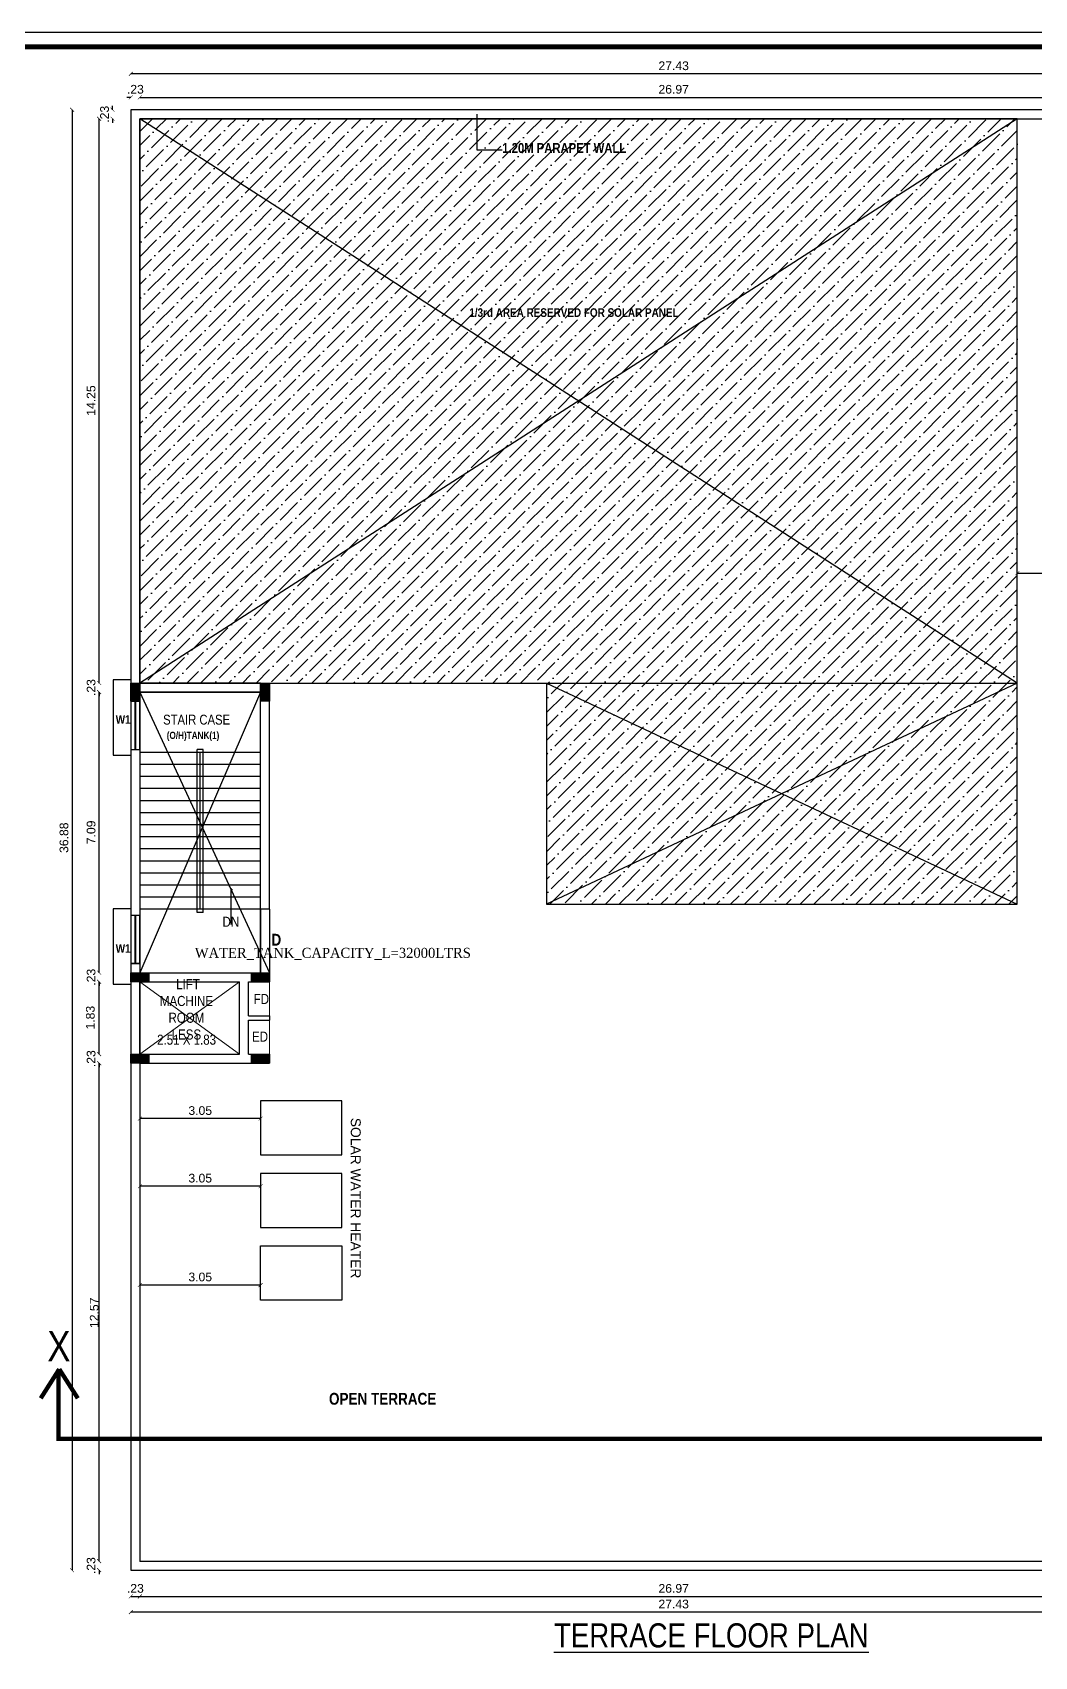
# Model space of a CAD drawing. Header units: metres. Extents: x -1560520 to -1560300, y 43639 to 43729.
# Drawn here: x -1560425.91 to -1560400.6, y 43686.62 to 43727.63 of the extents above; entities that cross this region are included whole.
import ezdxf
from ezdxf.enums import TextEntityAlignment as Align

# ---------------------------------------------------------------- set-up
doc = ezdxf.new("R2010")
doc.units = ezdxf.units.M
doc.header["$LTSCALE"] = 750
doc.header["$MEASUREMENT"] = 0
doc.header["$PDMODE"] = 35
doc.header["$PDSIZE"] = 50
for name, pattern in [('( Hidden )', [0.375, 0.25, -0.125]), ('CENTER', [2, 1.25, -0.25, 0.25, -0.25]), ('HIDDEN', [0.375, 0.25, -0.125]), ('New Retail block$0$DASHDOT2', [0.5, 0.25, -0.125, 0, -0.125]), ('PHANTOM2', [1.25, 0.625, -0.125, 0.125, -0.125, 0.125, -0.125])]:
    doc.linetypes.add(name, pattern=pattern)
doc.layers.get('0').update_dxf_attribs({"lineweight": 5})
doc.layers.get('Defpoints').update_dxf_attribs({"lineweight": 0})
for name, color, linetype in [('1', 1, 'Continuous'), ('BLK_1_FLR_2_ROOF_AREA', 54, 'Continuous'), ('BLK_1_TERRACESERVICE_UTILITYDISTANCE', 1, 'Continuous'), ('CLIENT', 7, 'Continuous'), ('SOLAR_PANEL', 3, 'Continuous'), ('SOLAR_WATER_HEATER', 1, 'Continuous'), ('TREE', 3, 'Continuous'), ('WATER_TANK_CALCULATION', 150, 'Continuous'), ('window', 3, 'Continuous')]:
    doc.layers.add(name, color=color, linetype=linetype)
for name, color, linetype, lineweight in [('BLK_1_FLR_1_GLASS_FACADE_2', 4, 'Continuous', 5), ('ED', 30, 'Continuous', 0), ('HATCH2', 8, 'Continuous', 5), ('TEXT', 2, 'Continuous', 20), ('wall', 7, 'Continuous', 30), ('WIN', 12, 'Continuous', 18)]:
    doc.layers.add(name, color=color, linetype=linetype, lineweight=lineweight)
doc.styles.add('AP DIM', font='swisscb.ttf')
doc.styles.add('ED', font='romantic.ttf', dxfattribs={"width": 0.96})
doc.styles.add('MD', font='swissck.ttf')
doc.styles.get("Standard").update_dxf_attribs({"font": 'arial.ttf'})
doc.styles.add('YA1', font='techb___.ttf')
doc.dimstyles.new('DURAI BUI', dxfattribs={"dimtxt": 0.25, "dimasz": 0.1, "dimexe": 0.18, "dimexo": 0.0625, "dimgap": 0.05, "dimtad": 1, "dimzin": 4, "dimdsep": 46, "dimtxsty": 'AP DIM', "dimblk": 'ARCHTICK', "dimcen": 0.09, "dimse1": 1, "dimse2": 1, "dimclrd": 8, "dimclre": 8, "dimclrt": 7, "dimadec": 0, "dimazin": 0, "dimtfac": 1, "dimtofl": 0, "dimtmove": 2, "dimatfit": 3, "dimfxl": 0, "dimtolj": 1, "dimtzin": 0, "dimarcsym": 0})
doc.dimstyles.get("Standard").update_dxf_attribs({"dimtxt": 0.22, "dimasz": 0.1, "dimexe": 0.18, "dimexo": 0.0625, "dimgap": 0.09, "dimtad": 1, "dimtoh": 1, "dimzin": 4, "dimdsep": 46, "dimtxsty": 'Standard', "dimblk": 'ARCHTICK', "dimcen": 0.09, "dimse1": 1, "dimse2": 1, "dimadec": 0, "dimazin": 0, "dimtfac": 1, "dimtix": 1, "dimtofl": 0, "dimtmove": 0, "dimatfit": 3, "dimldrblk": 'ARCHTICK', "dimfxl": 0, "dimtolj": 1, "dimtzin": 0, "dimarcsym": 0})

# ---------------------------------------------------------------- blocks, each defined once
blk = doc.blocks.new('A$C5FFC4155')
at = {"layer": 'TREE'}
h = blk.add_hatch(color=6, dxfattribs=at)
h.dxf.hatch_style = 1
h.paths.add_polyline_path([(0, -18), (9, -18), (9, 0), (0, 0)])
at = {"layer": 'TREE', "color": 6}
blk.add_lwpolyline([(0, -18), (9, -18), (9, 0), (0, 0)], close=True, dxfattribs=at)
blk = doc.blocks.new('_ArchTick')
at = {"color": 0, "linetype": 'ByBlock', "const_width": 0.15}
blk.add_lwpolyline([(-0.5, -0.5), (0.5, 0.5)], dxfattribs=at)
blk = doc.blocks.new('*D131')
at = {"layer": 'BLK_1_FLR_1_GLASS_FACADE_2', "color": 0, "linetype": 'PHANTOM2', "lineweight": -2}
blk.add_line((-1560395.997, 43687.743), (-1560423.429, 43687.743), dxfattribs=at)
at = {"layer": 'Defpoints', "color": 0}
for p in [(-1560423.429, 43688.804), (-1560395.997, 43688.796), (-1560423.429, 43687.743)]:
    blk.add_point(p, dxfattribs=at)
at = {"layer": 'BLK_1_FLR_1_GLASS_FACADE_2', "color": 0, "lineweight": -2, "xscale": 0.1, "yscale": 0.1, "zscale": 0.1, "rotation": 180}
blk.add_blockref('_ArchTick', (-1560423.429, 43687.743), dxfattribs=at)
at = {"layer": 'BLK_1_FLR_1_GLASS_FACADE_2', "color": 0, "lineweight": -2, "xscale": 0.1, "yscale": 0.1, "zscale": 0.1}
blk.add_blockref('_ArchTick', (-1560395.997, 43687.743), dxfattribs=at)
at = {"layer": 'BLK_1_FLR_1_GLASS_FACADE_2', "color": 0, "insert": (-1560409.713, 43687.946), "char_height": 0.22, "attachment_point": 5}
blk.add_mtext('\\A1;27.43', dxfattribs=at)
blk = doc.blocks.new('*D242')
at = {"layer": 'Defpoints', "color": 0}
for p in [(-1560423.429, 43689.032), (-1560423.2, 43689.032), (-1560423.2, 43688.14)]:
    blk.add_point(p, dxfattribs=at)
at = {"layer": 'ED', "color": 0, "lineweight": -2}
blk.add_line((-1560423.429, 43688.14), (-1560423.2, 43688.14), dxfattribs=at)
at = {"layer": 'ED', "color": 0, "lineweight": -2, "xscale": 0.1, "yscale": 0.1, "zscale": 0.1, "rotation": 180}
blk.add_blockref('_ArchTick', (-1560423.429, 43688.14), dxfattribs=at)
at = {"layer": 'ED', "color": 0, "lineweight": -2, "xscale": 0.1, "yscale": 0.1, "zscale": 0.1}
blk.add_blockref('_ArchTick', (-1560423.2, 43688.14), dxfattribs=at)
at = {"layer": 'ED', "color": 0, "insert": (-1560423.314, 43688.342), "char_height": 0.22, "attachment_point": 5}
blk.add_mtext('\\A1;.23', dxfattribs=at)
blk = doc.blocks.new('*D132')
at = {"layer": 'Defpoints', "color": 0}
for p in [(-1560423.2, 43689.032), (-1560396.225, 43689.032), (-1560396.225, 43688.14)]:
    blk.add_point(p, dxfattribs=at)
at = {"layer": 'ED', "color": 0, "lineweight": -2}
blk.add_line((-1560423.2, 43688.14), (-1560396.225, 43688.14), dxfattribs=at)
at = {"layer": 'ED', "color": 0, "lineweight": -2, "xscale": 0.1, "yscale": 0.1, "zscale": 0.1, "rotation": 180}
blk.add_blockref('_ArchTick', (-1560423.2, 43688.14), dxfattribs=at)
at = {"layer": 'ED', "color": 0, "lineweight": -2, "xscale": 0.1, "yscale": 0.1, "zscale": 0.1}
blk.add_blockref('_ArchTick', (-1560396.225, 43688.14), dxfattribs=at)
at = {"layer": 'ED', "color": 0, "insert": (-1560409.713, 43688.342), "char_height": 0.22, "attachment_point": 5}
blk.add_mtext('\\A1;26.97', dxfattribs=at)
blk = doc.blocks.new('*D133')
at = {"layer": 'BLK_1_FLR_1_GLASS_FACADE_2', "color": 0, "linetype": 'PHANTOM2', "lineweight": -2}
blk.add_line((-1560424.914, 43725.685), (-1560424.914, 43688.804), dxfattribs=at)
at = {"layer": 'Defpoints', "color": 0}
for p in [(-1560423.429, 43725.685), (-1560424.914, 43688.804), (-1560423.429, 43688.804)]:
    blk.add_point(p, dxfattribs=at)
at = {"layer": 'BLK_1_FLR_1_GLASS_FACADE_2', "color": 0, "lineweight": -2, "xscale": 0.1, "yscale": 0.1, "zscale": 0.1}
for p, rotation in [((-1560424.914, 43725.685), 90), ((-1560424.914, 43688.804), 270)]:
    blk.add_blockref('_ArchTick', p, dxfattribs=dict(at, rotation=rotation))
at = {"layer": 'BLK_1_FLR_1_GLASS_FACADE_2', "color": 0, "insert": (-1560425.117, 43707.3), "char_height": 0.22, "attachment_point": 5, "rotation": 90}
blk.add_mtext('\\A1;36.88', dxfattribs=at)
blk = doc.blocks.new('*D134')
at = {"layer": 'Defpoints', "color": 0}
for p in [(-1560423.2, 43725.997), (-1560423.429, 43725.456), (-1560423.2, 43725.456)]:
    blk.add_point(p, dxfattribs=at)
at = {"layer": 'ED', "color": 0, "lineweight": -2}
for p, q in [((-1560423.429, 43725.997), (-1560423.529, 43725.997)), ((-1560423.2, 43725.997), (-1560423.1, 43725.997))]:
    blk.add_line(p, q, dxfattribs=at)
at = {"layer": 'ED', "color": 0, "lineweight": -2, "xscale": 0.1, "yscale": 0.1, "zscale": 0.1}
blk.add_blockref('_ArchTick', (-1560423.429, 43725.997), dxfattribs=at)
at = {"layer": 'ED', "color": 0, "lineweight": -2, "xscale": 0.1, "yscale": 0.1, "zscale": 0.1, "rotation": 180}
blk.add_blockref('_ArchTick', (-1560423.2, 43725.997), dxfattribs=at)
at = {"layer": 'ED', "color": 0, "insert": (-1560423.314, 43726.199), "char_height": 0.22, "attachment_point": 5}
blk.add_mtext('\\A1;.23', dxfattribs=at)
blk = doc.blocks.new('*D135')
at = {"layer": 'Defpoints', "color": 0}
for p in [(-1560396.225, 43725.997), (-1560423.2, 43725.456), (-1560396.225, 43725.456)]:
    blk.add_point(p, dxfattribs=at)
at = {"layer": 'ED', "color": 0, "lineweight": -2}
blk.add_line((-1560423.2, 43725.997), (-1560396.225, 43725.997), dxfattribs=at)
at = {"layer": 'ED', "color": 0, "lineweight": -2, "xscale": 0.1, "yscale": 0.1, "zscale": 0.1, "rotation": 180}
blk.add_blockref('_ArchTick', (-1560423.2, 43725.997), dxfattribs=at)
at = {"layer": 'ED', "color": 0, "lineweight": -2, "xscale": 0.1, "yscale": 0.1, "zscale": 0.1}
blk.add_blockref('_ArchTick', (-1560396.225, 43725.997), dxfattribs=at)
at = {"layer": 'ED', "color": 0, "insert": (-1560409.713, 43726.199), "char_height": 0.22, "attachment_point": 5}
blk.add_mtext('\\A1;26.97', dxfattribs=at)
blk = doc.blocks.new('*D137')
at = {"layer": 'BLK_1_FLR_1_GLASS_FACADE_2', "color": 0, "linetype": 'PHANTOM2', "lineweight": -2}
blk.add_line((-1560395.997, 43726.59), (-1560423.429, 43726.59), dxfattribs=at)
at = {"layer": 'Defpoints', "color": 0}
for p in [(-1560423.429, 43726.59), (-1560423.429, 43725.685), (-1560395.997, 43725.685)]:
    blk.add_point(p, dxfattribs=at)
at = {"layer": 'BLK_1_FLR_1_GLASS_FACADE_2', "color": 0, "lineweight": -2, "xscale": 0.1, "yscale": 0.1, "zscale": 0.1, "rotation": 180}
blk.add_blockref('_ArchTick', (-1560423.429, 43726.59), dxfattribs=at)
at = {"layer": 'BLK_1_FLR_1_GLASS_FACADE_2', "color": 0, "lineweight": -2, "xscale": 0.1, "yscale": 0.1, "zscale": 0.1}
blk.add_blockref('_ArchTick', (-1560395.997, 43726.59), dxfattribs=at)
at = {"layer": 'BLK_1_FLR_1_GLASS_FACADE_2', "color": 0, "insert": (-1560409.713, 43726.793), "char_height": 0.22, "attachment_point": 5}
blk.add_mtext('\\A1;27.43', dxfattribs=at)
blk = doc.blocks.new('*D241')
at = {"layer": 'Defpoints', "color": 0}
for p in [(-1560424.229, 43689.032), (-1560423.2, 43689.032), (-1560423.2, 43688.804)]:
    blk.add_point(p, dxfattribs=at)
at = {"layer": 'ED', "color": 0, "lineweight": -2}
for p, q in [((-1560424.229, 43689.032), (-1560424.229, 43689.132)), ((-1560424.229, 43688.804), (-1560424.229, 43688.704))]:
    blk.add_line(p, q, dxfattribs=at)
at = {"layer": 'ED', "color": 0, "lineweight": -2, "xscale": 0.1, "yscale": 0.1, "zscale": 0.1}
for p, rotation in [((-1560424.229, 43689.032), 270), ((-1560424.229, 43688.804), 90)]:
    blk.add_blockref('_ArchTick', p, dxfattribs=dict(at, rotation=rotation))
at = {"layer": 'ED', "color": 0, "insert": (-1560424.432, 43688.918), "char_height": 0.22, "attachment_point": 5, "rotation": 90}
blk.add_mtext('\\A1;.23', dxfattribs=at)
blk = doc.blocks.new('*D240')
at = {"layer": 'Defpoints', "color": 0}
for p in [(-1560424.229, 43701.605), (-1560423.429, 43701.605), (-1560423.2, 43689.032)]:
    blk.add_point(p, dxfattribs=at)
at = {"layer": 'ED', "color": 0, "lineweight": -2}
blk.add_line((-1560424.229, 43689.032), (-1560424.229, 43701.605), dxfattribs=at)
at = {"layer": 'ED', "color": 0, "lineweight": -2, "xscale": 0.1, "yscale": 0.1, "zscale": 0.1}
for p, rotation in [((-1560424.229, 43701.605), 90), ((-1560424.229, 43689.032), 270)]:
    blk.add_blockref('_ArchTick', p, dxfattribs=dict(at, rotation=rotation))
at = {"layer": 'ED', "color": 0, "insert": (-1560424.352, 43695.303), "char_height": 0.22, "attachment_point": 5, "rotation": 90}
blk.add_mtext('\\A1;12.57', dxfattribs=at)
blk = doc.blocks.new('*D239')
at = {"layer": 'Defpoints', "color": 0}
for p in [(-1560424.229, 43701.834), (-1560423.429, 43701.834), (-1560423.429, 43701.605)]:
    blk.add_point(p, dxfattribs=at)
at = {"layer": 'ED', "color": 0, "lineweight": -2}
for p, q in [((-1560424.229, 43701.834), (-1560424.229, 43701.934)), ((-1560424.229, 43701.605), (-1560424.229, 43701.505))]:
    blk.add_line(p, q, dxfattribs=at)
at = {"layer": 'ED', "color": 0, "lineweight": -2, "xscale": 0.1, "yscale": 0.1, "zscale": 0.1}
for p, rotation in [((-1560424.229, 43701.834), 270), ((-1560424.229, 43701.605), 90)]:
    blk.add_blockref('_ArchTick', p, dxfattribs=dict(at, rotation=rotation))
at = {"layer": 'ED', "color": 0, "insert": (-1560424.432, 43701.72), "char_height": 0.22, "attachment_point": 5, "rotation": 90}
blk.add_mtext('\\A1;.23', dxfattribs=at)
blk = doc.blocks.new('*D238')
at = {"layer": 'Defpoints', "color": 0}
for p in [(-1560424.229, 43703.663), (-1560423.429, 43703.663), (-1560423.429, 43701.834)]:
    blk.add_point(p, dxfattribs=at)
at = {"layer": 'ED', "color": 0, "lineweight": -2}
blk.add_line((-1560424.229, 43701.834), (-1560424.229, 43703.663), dxfattribs=at)
at = {"layer": 'ED', "color": 0, "lineweight": -2, "xscale": 0.1, "yscale": 0.1, "zscale": 0.1}
for p, rotation in [((-1560424.229, 43703.663), 90), ((-1560424.229, 43701.834), 270)]:
    blk.add_blockref('_ArchTick', p, dxfattribs=dict(at, rotation=rotation))
at = {"layer": 'ED', "color": 0, "insert": (-1560424.451, 43702.755), "char_height": 0.22, "attachment_point": 5, "rotation": 90}
blk.add_mtext('\\A1;1.83', dxfattribs=at)
blk = doc.blocks.new('*D237')
at = {"layer": 'Defpoints', "color": 0}
for p in [(-1560424.229, 43703.891), (-1560423.429, 43703.891), (-1560423.429, 43703.663)]:
    blk.add_point(p, dxfattribs=at)
at = {"layer": 'ED', "color": 0, "lineweight": -2}
for p, q in [((-1560424.229, 43703.891), (-1560424.229, 43703.991)), ((-1560424.229, 43703.663), (-1560424.229, 43703.563))]:
    blk.add_line(p, q, dxfattribs=at)
at = {"layer": 'ED', "color": 0, "lineweight": -2, "xscale": 0.1, "yscale": 0.1, "zscale": 0.1}
for p, rotation in [((-1560424.229, 43703.891), 270), ((-1560424.229, 43703.663), 90)]:
    blk.add_blockref('_ArchTick', p, dxfattribs=dict(at, rotation=rotation))
at = {"layer": 'ED', "color": 0, "insert": (-1560424.432, 43703.777), "char_height": 0.22, "attachment_point": 5, "rotation": 90}
blk.add_mtext('\\A1;.23', dxfattribs=at)
blk = doc.blocks.new('*D236')
at = {"layer": 'Defpoints', "color": 0}
for p in [(-1560424.229, 43710.978), (-1560423.2, 43710.978), (-1560423.429, 43703.891)]:
    blk.add_point(p, dxfattribs=at)
at = {"layer": 'ED', "color": 0, "lineweight": -2}
blk.add_line((-1560424.229, 43703.891), (-1560424.229, 43710.978), dxfattribs=at)
at = {"layer": 'ED', "color": 0, "lineweight": -2, "xscale": 0.1, "yscale": 0.1, "zscale": 0.1}
for p, rotation in [((-1560424.229, 43710.978), 90), ((-1560424.229, 43703.891), 270)]:
    blk.add_blockref('_ArchTick', p, dxfattribs=dict(at, rotation=rotation))
at = {"layer": 'ED', "color": 0, "insert": (-1560424.432, 43707.435), "char_height": 0.22, "attachment_point": 5, "rotation": 90}
blk.add_mtext('\\A1;7.09', dxfattribs=at)
blk = doc.blocks.new('*D235')
at = {"layer": 'Defpoints', "color": 0}
for p in [(-1560424.229, 43711.207), (-1560423.2, 43711.207), (-1560423.2, 43710.978)]:
    blk.add_point(p, dxfattribs=at)
at = {"layer": 'ED', "color": 0, "lineweight": -2}
for p, q in [((-1560424.229, 43711.207), (-1560424.229, 43711.307)), ((-1560424.229, 43710.978), (-1560424.229, 43710.878))]:
    blk.add_line(p, q, dxfattribs=at)
at = {"layer": 'ED', "color": 0, "lineweight": -2, "xscale": 0.1, "yscale": 0.1, "zscale": 0.1}
for p, rotation in [((-1560424.229, 43711.207), 270), ((-1560424.229, 43710.978), 90)]:
    blk.add_blockref('_ArchTick', p, dxfattribs=dict(at, rotation=rotation))
at = {"layer": 'ED', "color": 0, "insert": (-1560424.432, 43711.092), "char_height": 0.22, "attachment_point": 5, "rotation": 90}
blk.add_mtext('\\A1;.23', dxfattribs=at)
blk = doc.blocks.new('*D138')
at = {"layer": 'Defpoints', "color": 0}
for p in [(-1560424.229, 43725.456), (-1560423.2, 43725.456), (-1560423.2, 43711.207)]:
    blk.add_point(p, dxfattribs=at)
at = {"layer": 'ED', "color": 0, "lineweight": -2}
blk.add_line((-1560424.229, 43711.207), (-1560424.229, 43725.456), dxfattribs=at)
at = {"layer": 'ED', "color": 0, "lineweight": -2, "xscale": 0.1, "yscale": 0.1, "zscale": 0.1}
for p, rotation in [((-1560424.229, 43725.456), 90), ((-1560424.229, 43711.207), 270)]:
    blk.add_blockref('_ArchTick', p, dxfattribs=dict(at, rotation=rotation))
at = {"layer": 'ED', "color": 0, "insert": (-1560424.432, 43718.34), "char_height": 0.22, "attachment_point": 5, "rotation": 90}
blk.add_mtext('\\A1;14.25', dxfattribs=at)
blk = doc.blocks.new('*D15')
at = {"layer": 'Defpoints', "color": 0}
for p in [(-1560423.89, 43725.685), (-1560423.2, 43725.685), (-1560423.2, 43725.456)]:
    blk.add_point(p, dxfattribs=at)
at = {"layer": 'ED', "color": 0, "lineweight": -2}
for p, q in [((-1560423.89, 43725.685), (-1560423.89, 43725.785)), ((-1560423.89, 43725.456), (-1560423.89, 43725.356))]:
    blk.add_line(p, q, dxfattribs=at)
at = {"layer": 'ED', "color": 0, "lineweight": -2, "xscale": 0.1, "yscale": 0.1, "zscale": 0.1}
for p, rotation in [((-1560423.89, 43725.685), 270), ((-1560423.89, 43725.456), 90)]:
    blk.add_blockref('_ArchTick', p, dxfattribs=dict(at, rotation=rotation))
at = {"layer": 'ED', "color": 0, "insert": (-1560424.092, 43725.57), "char_height": 0.22, "attachment_point": 5, "rotation": 90}
blk.add_mtext('\\A1;.23', dxfattribs=at)
blk = doc.blocks.new('*D139')
at = {"layer": 'BLK_1_TERRACESERVICE_UTILITYDISTANCE', "color": 0, "lineweight": -2}
blk.add_line((-1560401.032, 43713.98), (-1560396.225, 43713.98), dxfattribs=at)
at = {"layer": 'Defpoints', "color": 0}
for p in [(-1560401.032, 43714.75), (-1560396.225, 43714.75), (-1560396.225, 43713.98)]:
    blk.add_point(p, dxfattribs=at)
at = {"layer": 'BLK_1_TERRACESERVICE_UTILITYDISTANCE', "color": 0, "lineweight": -2, "xscale": 0.1, "yscale": 0.1, "zscale": 0.1, "rotation": 180}
blk.add_blockref('_ArchTick', (-1560401.032, 43713.98), dxfattribs=at)
at = {"layer": 'BLK_1_TERRACESERVICE_UTILITYDISTANCE', "color": 0, "lineweight": -2, "xscale": 0.1, "yscale": 0.1, "zscale": 0.1}
blk.add_blockref('_ArchTick', (-1560396.225, 43713.98), dxfattribs=at)
at = {"layer": 'BLK_1_TERRACESERVICE_UTILITYDISTANCE', "color": 0, "insert": (-1560398.628, 43714.183), "char_height": 0.22, "attachment_point": 5}
blk.add_mtext('\\A1;4.81', dxfattribs=at)
blk = doc.blocks.new('*D140')
at = {"layer": 'BLK_1_TERRACESERVICE_UTILITYDISTANCE', "color": 0, "lineweight": -2}
blk.add_line((-1560420.15, 43700.206), (-1560423.2, 43700.206), dxfattribs=at)
at = {"layer": 'Defpoints', "color": 0}
for p in [(-1560423.2, 43700.206), (-1560423.2, 43699.823), (-1560420.15, 43699.823)]:
    blk.add_point(p, dxfattribs=at)
at = {"layer": 'BLK_1_TERRACESERVICE_UTILITYDISTANCE', "color": 0, "lineweight": -2, "xscale": 0.1, "yscale": 0.1, "zscale": 0.1, "rotation": 180}
blk.add_blockref('_ArchTick', (-1560423.2, 43700.206), dxfattribs=at)
at = {"layer": 'BLK_1_TERRACESERVICE_UTILITYDISTANCE', "color": 0, "lineweight": -2, "xscale": 0.1, "yscale": 0.1, "zscale": 0.1}
blk.add_blockref('_ArchTick', (-1560420.15, 43700.206), dxfattribs=at)
at = {"layer": 'BLK_1_TERRACESERVICE_UTILITYDISTANCE', "color": 0, "insert": (-1560421.675, 43700.408), "char_height": 0.22, "attachment_point": 5}
blk.add_mtext('\\A1;3.05', dxfattribs=at)
blk = doc.blocks.new('*D141')
at = {"layer": 'BLK_1_TERRACESERVICE_UTILITYDISTANCE', "color": 0, "lineweight": -2}
blk.add_line((-1560420.15, 43698.499), (-1560423.2, 43698.499), dxfattribs=at)
at = {"layer": 'Defpoints', "color": 0}
for p in [(-1560423.2, 43698.499), (-1560423.2, 43698.116), (-1560420.15, 43698.116)]:
    blk.add_point(p, dxfattribs=at)
at = {"layer": 'BLK_1_TERRACESERVICE_UTILITYDISTANCE', "color": 0, "lineweight": -2, "xscale": 0.1, "yscale": 0.1, "zscale": 0.1, "rotation": 180}
blk.add_blockref('_ArchTick', (-1560423.2, 43698.499), dxfattribs=at)
at = {"layer": 'BLK_1_TERRACESERVICE_UTILITYDISTANCE', "color": 0, "lineweight": -2, "xscale": 0.1, "yscale": 0.1, "zscale": 0.1}
blk.add_blockref('_ArchTick', (-1560420.15, 43698.499), dxfattribs=at)
at = {"layer": 'BLK_1_TERRACESERVICE_UTILITYDISTANCE', "color": 0, "insert": (-1560421.675, 43698.702), "char_height": 0.22, "attachment_point": 5}
blk.add_mtext('\\A1;3.05', dxfattribs=at)
blk = doc.blocks.new('*D142')
at = {"layer": 'BLK_1_TERRACESERVICE_UTILITYDISTANCE', "color": 0, "lineweight": -2}
blk.add_line((-1560420.15, 43696.004), (-1560423.2, 43696.004), dxfattribs=at)
at = {"layer": 'Defpoints', "color": 0}
for p in [(-1560423.2, 43696.004), (-1560423.2, 43695.621), (-1560420.15, 43695.621)]:
    blk.add_point(p, dxfattribs=at)
at = {"layer": 'BLK_1_TERRACESERVICE_UTILITYDISTANCE', "color": 0, "lineweight": -2, "xscale": 0.1, "yscale": 0.1, "zscale": 0.1, "rotation": 180}
blk.add_blockref('_ArchTick', (-1560423.2, 43696.004), dxfattribs=at)
at = {"layer": 'BLK_1_TERRACESERVICE_UTILITYDISTANCE', "color": 0, "lineweight": -2, "xscale": 0.1, "yscale": 0.1, "zscale": 0.1}
blk.add_blockref('_ArchTick', (-1560420.15, 43696.004), dxfattribs=at)
at = {"layer": 'BLK_1_TERRACESERVICE_UTILITYDISTANCE', "color": 0, "insert": (-1560421.675, 43696.206), "char_height": 0.22, "attachment_point": 5}
blk.add_mtext('\\A1;3.05', dxfattribs=at)

msp = doc.modelspace()

# ---------------------------------------------------------------- hatches: boundary and pattern name
at = {"layer": 'CLIENT'}
h = msp.add_hatch(dxfattribs=at)
h.set_pattern_fill('ANSI36', color=252, scale=1.987826)
h.set_pattern_definition([(45, (-1561568.34491, 43567.07526), (0.1317755, 0.483176824), [0.62119565, -0.12423913, 0, -0.12423913])])
h.paths.add_polyline_path([(-1560423.2, 43725.456), (-1560423.2, 43711.207), (-1560412.923, 43711.207), (-1560412.923, 43705.619), (-1560401.032, 43705.619), (-1560401.032, 43711.207), (-1560401.032, 43718.293), (-1560401.032, 43720.808), (-1560401.032, 43725.456)])
h.paths.add_polyline_path([(-1560414.044, 43724.454), (-1560410.918, 43724.454), (-1560410.918, 43724.974), (-1560414.044, 43724.974)], flags=24)

# ---------------------------------------------------------------- linework, layer by layer
for p, q in [((-1560419.923, 43702.805), (-1560419.923, 43703.663)), ((-1560419.923, 43701.834), (-1560419.923, 43702.691))]:
    msp.add_line(p, q)
at = {"layer": 'BLK_1_FLR_2_ROOF_AREA'}
msp.add_lwpolyline([(-1560395.997, 43725.685), (-1560423.429, 43725.685), (-1560423.429, 43688.804), (-1560395.997, 43688.804)], close=True, dxfattribs=at)
at = {"layer": 'CLIENT'}
for p, q in [((-1560395.997, 43725.685), (-1560423.429, 43725.685)), ((-1560423.429, 43725.685), (-1560423.429, 43711.43)), ((-1560423.2, 43711.43), (-1560423.2, 43725.456)), ((-1560423.2, 43725.456), (-1560396.225, 43725.456)), ((-1560423.429, 43711.43), (-1560423.429, 43710.776)), ((-1560423.429, 43711.43), (-1560423.429, 43710.749)), ((-1560423.2, 43711.207), (-1560423.2, 43710.749)), ((-1560420.152, 43711.207), (-1560423.2, 43711.207)), ((-1560423.2, 43711.207), (-1560421.619, 43711.207)), ((-1560421.505, 43711.207), (-1560420.038, 43711.207)), ((-1560419.923, 43705.492), (-1560419.923, 43711.207)), ((-1560423.429, 43710.749), (-1560423.2, 43710.749)), ((-1560423.2, 43710.978), (-1560420.152, 43710.978)), ((-1560420.152, 43705.492), (-1560420.152, 43710.978)), ((-1560423.429, 43709.53), (-1560423.429, 43705.339)), ((-1560423.429, 43709.53), (-1560423.2, 43709.53)), ((-1560423.2, 43709.53), (-1560423.2, 43705.339)), ((-1560419.923, 43705.492), (-1560420.152, 43705.492)), ((-1560423.2, 43705.339), (-1560423.429, 43705.339)), ((-1560423.2, 43705.339), (-1560423.429, 43705.339)), ((-1560423.429, 43704.12), (-1560423.429, 43688.804)), ((-1560423.429, 43704.12), (-1560423.429, 43688.804)), ((-1560423.2, 43704.12), (-1560423.429, 43704.12)), ((-1560423.2, 43704.12), (-1560423.2, 43703.891)), ((-1560423.2, 43703.891), (-1560419.923, 43703.891)), ((-1560419.923, 43703.663), (-1560419.923, 43703.891)), ((-1560423.2, 43703.663), (-1560423.2, 43689.026)), ((-1560423.2, 43703.663), (-1560420.685, 43703.663)), ((-1560420.457, 43703.663), (-1560419.923, 43703.663)), ((-1560420.457, 43702.805), (-1560419.923, 43702.805)), ((-1560420.457, 43702.691), (-1560419.923, 43702.691)), ((-1560419.923, 43702.805), (-1560419.923, 43702.691)), ((-1560423.2, 43701.834), (-1560420.685, 43701.834)), ((-1560420.457, 43701.834), (-1560419.923, 43701.834)), ((-1560419.923, 43701.605), (-1560419.923, 43701.834)), ((-1560423.2, 43701.605), (-1560419.923, 43701.605)), ((-1560396.225, 43689.026), (-1560423.2, 43689.026)), ((-1560423.429, 43688.804), (-1560395.997, 43688.804)), ((-1560423.429, 43688.804), (-1560395.997, 43688.804))]:
    msp.add_line(p, q, dxfattribs=at)
at = {"layer": 'CLIENT', "linetype": 'HIDDEN', "ltscale": 3}
for p, q in [((-1560401.032, 43711.207), (-1560423.2, 43725.456)), ((-1560401.032, 43725.456), (-1560423.2, 43711.207)), ((-1560412.923, 43711.207), (-1560401.032, 43711.207)), ((-1560401.032, 43711.207), (-1560412.923, 43705.619)), ((-1560412.923, 43711.207), (-1560401.032, 43705.619)), ((-1560423.2, 43710.978), (-1560419.923, 43703.891)), ((-1560420.152, 43710.978), (-1560423.2, 43703.891))]:
    msp.add_line(p, q, dxfattribs=at)
at = {"layer": 'CLIENT', "linetype": '( Hidden )'}
for p, q in [((-1560420.152, 43705.492), (-1560420.152, 43703.891)), ((-1560419.923, 43705.492), (-1560419.923, 43703.891))]:
    msp.add_line(p, q, dxfattribs=at)
at = {"layer": 'CLIENT'}
msp.add_lwpolyline([(-1560347.425, 43645.334), (-1560347.425, 43727.635), (-1560460.847, 43727.635), (-1560460.847, 43645.334)], close=True, dxfattribs=at)
at = {"layer": 'CLIENT', "const_width": 0.128}
msp.add_lwpolyline([(-1560347.79, 43645.7), (-1560347.79, 43727.27), (-1560460.482, 43727.27), (-1560460.482, 43645.7)], close=True, dxfattribs=at)
at = {"layer": 'CLIENT', "color": 7, "flags": 128}
msp.add_lwpolyline([(-1560401.032, 43725.456), (-1560423.2, 43725.456), (-1560423.2, 43711.207), (-1560412.923, 43711.207), (-1560412.923, 43705.619), (-1560401.032, 43705.619), (-1560401.032, 43711.207), (-1560401.032, 43718.293), (-1560401.032, 43718.293), (-1560401.032, 43720.808), (-1560401.032, 43720.808), (-1560401.032, 43725.456)], dxfattribs=at)
at = {"layer": 'CLIENT'}
for points in [[(-1560423.2, 43711.207), (-1560423.2, 43711.43)], [(-1560423.2, 43710.978), (-1560423.2, 43710.749)], [(-1560423.2, 43703.663), (-1560423.2, 43701.834)], [(-1560423.2, 43701.834), (-1560423.2, 43703.663)], [(-1560420.685, 43701.834), (-1560420.685, 43703.663)], [(-1560420.457, 43702.805), (-1560420.457, 43703.663)], [(-1560420.457, 43701.834), (-1560420.457, 43702.691)]]:
    msp.add_lwpolyline(points, dxfattribs=at)
at = {"layer": 'HATCH2', "linetype": '( Hidden )'}
for p, q in [((-1560420.685, 43703.663), (-1560423.2, 43701.834)), ((-1560420.685, 43701.834), (-1560423.2, 43703.663))]:
    msp.add_line(p, q, dxfattribs=at)
at = {"layer": 'SOLAR_PANEL', "color": 3}
msp.add_lwpolyline([(-1560401.032, 43725.456), (-1560423.2, 43725.456), (-1560423.2, 43711.207), (-1560412.923, 43711.207), (-1560412.923, 43705.619), (-1560401.032, 43705.619), (-1560401.032, 43711.207), (-1560401.032, 43725.456)], dxfattribs=at)
at = {"layer": 'SOLAR_WATER_HEATER', "color": 1}
for points in [[(-1560420.15, 43699.288), (-1560418.096, 43699.288), (-1560418.096, 43700.658), (-1560420.15, 43700.658)], [(-1560420.15, 43697.454), (-1560418.096, 43697.454), (-1560418.096, 43698.824), (-1560420.15, 43698.824)], [(-1560420.15, 43696.991), (-1560418.096, 43696.991), (-1560418.096, 43695.621), (-1560420.15, 43695.621)]]:
    msp.add_lwpolyline(points, close=True, dxfattribs=at)
at = {"layer": 'TEXT', "color": 6, "linetype": 'CENTER', "const_width": 0.11}
for points in [[(-1560425.237, 43693.88), (-1560425.705, 43693.143)], [(-1560425.237, 43693.88), (-1560424.768, 43693.143)]]:
    msp.add_lwpolyline(points, dxfattribs=at)
at = {"layer": 'TEXT', "color": 6, "linetype": 'New Retail block$0$DASHDOT2', "const_width": 0.11}
msp.add_lwpolyline([(-1560425.253, 43693.88), (-1560425.253, 43692.123), (-1560393.952, 43692.123), (-1560393.952, 43693.88)], dxfattribs=at)
at = {"layer": 'wall', "color": 2}
for p, q in [((-1560421.6, 43709.53), (-1560421.752, 43709.53)), ((-1560421.752, 43705.415), (-1560421.752, 43709.53)), ((-1560421.6, 43705.415), (-1560421.6, 43709.53)), ((-1560420.152, 43709.454), (-1560423.2, 43709.454)), ((-1560420.152, 43709.149), (-1560423.2, 43709.149)), ((-1560421.676, 43705.492), (-1560421.676, 43709.454)), ((-1560420.152, 43708.844), (-1560423.2, 43708.844)), ((-1560420.152, 43708.54), (-1560423.2, 43708.54)), ((-1560420.152, 43708.235), (-1560423.2, 43708.235)), ((-1560420.152, 43707.93), (-1560423.2, 43707.93)), ((-1560420.152, 43707.625), (-1560423.2, 43707.625)), ((-1560420.152, 43707.32), (-1560423.2, 43707.32)), ((-1560420.152, 43707.016), (-1560423.2, 43707.016)), ((-1560420.152, 43706.711), (-1560423.2, 43706.711)), ((-1560420.152, 43706.406), (-1560423.2, 43706.406)), ((-1560420.152, 43706.101), (-1560423.2, 43706.101)), ((-1560420.152, 43705.796), (-1560423.2, 43705.796)), ((-1560420.152, 43705.492), (-1560423.2, 43705.492)), ((-1560421.6, 43705.415), (-1560421.752, 43705.415))]:
    msp.add_line(p, q, dxfattribs=at)
at = {"layer": 'WATER_TANK_CALCULATION', "linetype": 'ByBlock'}
msp.add_lwpolyline([(-1560420.152, 43710.978), (-1560423.2, 43710.978), (-1560423.2, 43703.891), (-1560420.152, 43703.891)], close=True, dxfattribs=at)
at = {"layer": 'WIN'}
for p, q in [((-1560423.429, 43710.749), (-1560423.429, 43709.53)), ((-1560423.327, 43710.749), (-1560423.327, 43709.53)), ((-1560423.302, 43710.749), (-1560423.302, 43709.53)), ((-1560423.2, 43710.749), (-1560423.2, 43709.53)), ((-1560423.429, 43705.339), (-1560423.429, 43704.12)), ((-1560423.327, 43705.339), (-1560423.327, 43704.12)), ((-1560423.302, 43705.339), (-1560423.302, 43704.12)), ((-1560423.2, 43705.339), (-1560423.2, 43704.12))]:
    msp.add_line(p, q, dxfattribs=at)
at = {"layer": 'window', "linetype": '( Hidden )', "flags": 128}
for points in [[(-1560423.429, 43711.291), (-1560423.876, 43711.291), (-1560423.876, 43709.386), (-1560423.429, 43709.386)], [(-1560423.429, 43705.508), (-1560423.876, 43705.508), (-1560423.876, 43703.603), (-1560423.429, 43703.603)]]:
    msp.add_lwpolyline(points, dxfattribs=at)
at = {"layer": 'window', "color": 1}
for points in [[(-1560423.2, 43710.749), (-1560423.429, 43710.749), (-1560423.429, 43709.53), (-1560423.2, 43709.53)], [(-1560423.2, 43705.339), (-1560423.429, 43705.339), (-1560423.429, 43704.12), (-1560423.2, 43704.12)]]:
    msp.add_lwpolyline(points, close=True, dxfattribs=at)

# ---------------------------------------------------------------- block references
at = {"layer": 'wall', "xscale": -0.0254, "yscale": 0.0254, "zscale": 0.0254}
for p in [(-1560423.2, 43711.207), (-1560419.923, 43711.207)]:
    msp.add_blockref('A$C5FFC4155', p, dxfattribs=at)
for p, rotation in [((-1560423.429, 43703.891), 90), ((-1560420.381, 43703.891), 90), ((-1560422.971, 43701.605), 270), ((-1560419.923, 43701.605), 270)]:
    msp.add_blockref('A$C5FFC4155', p, dxfattribs=dict(at, rotation=rotation))

# ---------------------------------------------------------------- texts
at = {"color": 4, "insert": (-1560417.747, 43698.199, 0.005), "char_height": 0.25, "attachment_point": 5, "rotation": 270}
msp.add_mtext('{\\fArial|b0|i0|c0|p34;SOLAR WATER HEATER }', dxfattribs=at)
at = {"layer": '1', "style": 'MD'}
msp.add_text('X', height=0.758, dxfattribs=at).set_placement((-1560425.536, 43694.081))
at = {"layer": 'CLIENT', "color": 7, "style": 'AP DIM'}
for s, height, p in [('1/3rd AREA RESERVED FOR SOLAR PANEL', 0.21866, (-1560414.877, 43720.452)), ('W1', 0.2187, (-1560423.81, 43710.176)), ('W1', 0.2187, (-1560423.81, 43704.393))]:
    msp.add_text(s, height=height, dxfattribs=at).set_placement(p)
at = {"layer": 'CLIENT'}
for s, height, style, p in [('(O/H)TANK(1)', 0.18, 'YA1', (-1560422.521, 43709.795)), ('%%UTERRACE FLOOR PLAN', 0.6096, 'MD', (-1560412.738, 43686.851))]:
    msp.add_text(s, height=height, dxfattribs=dict(at, style=style)).set_placement(p)
at = {"layer": 'CLIENT', "color": 7, "linetype": 'ByBlock', "ltscale": 100, "style": 'AP DIM'}
msp.add_text('D', height=0.298, dxfattribs=at).set_placement((-1560419.752, 43704.724), align=Align.MIDDLE)
msp.add_text('OPEN TERRACE', height=0.29817, dxfattribs=at).set_placement((-1560418.423, 43692.982))
at = {"layer": 'CLIENT', "color": 7, "linetype": 'ByBlock', "ltscale": 100, "insert": (-1560412.478, 43724.716), "char_height": 0.24848, "attachment_point": 5, "style": 'AP DIM'}
msp.add_mtext('\\A1;1.20M PARAPET WALL ', dxfattribs=at)
at = {"layer": 'CLIENT', "width": 1.62954, "attachment_point": 5, "style": 'MD'}
for s, insert, char_height in [('\\A1;STAIR CASE', (-1560421.767, 43710.28), 0.24848), ('\\A1;DN', (-1560420.902, 43705.178), 0.254)]:
    msp.add_mtext(s, dxfattribs=dict(at, insert=insert, char_height=char_height))
at = {"layer": 'TEXT', "color": 7, "style": 'MD'}
for s, p in [('FD', (-1560420.324, 43703.101)), ('2.51 X 1.83', (-1560422.764, 43702.073)), ('ED', (-1560420.367, 43702.15))]:
    msp.add_text(s, height=0.254, dxfattribs=at).set_placement(p)
at = {"layer": 'TEXT', "color": 7, "insert": (-1560422.024, 43702.964), "char_height": 0.254, "width": 1.62954, "attachment_point": 5, "style": 'MD'}
msp.add_mtext('\\A1; LIFT MACHINE ROOM LESS', dxfattribs=at)
at = {"layer": 'WATER_TANK_CALCULATION', "linetype": 'ByBlock', "insert": (-1560421.811, 43704.519), "char_height": 0.25379, "attachment_point": 1, "style": 'ED'}
msp.add_mtext_dynamic_manual_height_columns('WATER_TANK_CAPACITY_L=32000LTRS', width=6.8667, gutter_width=1.269, heights=[0], dxfattribs=at)

# ---------------------------------------------------------------- dimensions: what is measured, and where the dimension line sits
at = {"layer": 'BLK_1_FLR_1_GLASS_FACADE_2', "color": 1}
for base, p1, p2, picture, middle in [((-1560423.429, 43726.59), (-1560395.997, 43725.685), (-1560423.429, 43725.685), '*D137', (-1560409.713, 43726.793)), ((-1560423.429, 43687.743), (-1560395.997, 43688.796), (-1560423.429, 43688.804), '*D131', (-1560409.713, 43687.946))]:
    dim = msp.add_linear_dim(base=base, p1=p1, p2=p2, dimstyle='Standard', override={"dimfxl": 0, "dimarcsym": 2}, dxfattribs=at)
    dim.commit()
    dim.dimension.update_dxf_attribs({"geometry": picture, "text_midpoint": middle})
dim = msp.add_linear_dim(base=(-1560424.914, 43688.804), p1=(-1560423.429, 43725.685), p2=(-1560423.429, 43688.804), angle=90, dimstyle='Standard', override={"dimfxl": 0, "dimarcsym": 2}, dxfattribs=at)
dim.commit()
dim.dimension.update_dxf_attribs({"geometry": '*D133', "text_midpoint": (-1560424.914, 43707.3), "dimtype": 128})
at = {"layer": 'BLK_1_TERRACESERVICE_UTILITYDISTANCE', "color": 3}
dim = msp.add_linear_dim(base=(-1560396.225, 43713.98), p1=(-1560401.032, 43714.75), p2=(-1560396.225, 43714.75), dimstyle='Standard', dxfattribs=at)
dim.commit()
dim.dimension.update_dxf_attribs({"geometry": '*D139', "text_midpoint": (-1560398.628, 43714.183)})
at = {"layer": 'BLK_1_TERRACESERVICE_UTILITYDISTANCE', "color": 1}
for base, p1, p2, picture, middle in [((-1560423.2, 43700.206), (-1560420.15, 43699.823), (-1560423.2, 43699.823), '*D140', (-1560421.675, 43700.408)), ((-1560423.2, 43698.499), (-1560420.15, 43698.116), (-1560423.2, 43698.116), '*D141', (-1560421.675, 43698.702)), ((-1560423.2, 43696.004), (-1560420.15, 43695.621), (-1560423.2, 43695.621), '*D142', (-1560421.675, 43696.206))]:
    dim = msp.add_linear_dim(base=base, p1=p1, p2=p2, angle=180, dimstyle='Standard', dxfattribs=at)
    dim.commit()
    dim.dimension.update_dxf_attribs({"geometry": picture, "text_midpoint": middle})
at = {"layer": 'ED'}
for base, p1, p2, picture, middle in [((-1560423.2, 43725.997), (-1560423.429, 43725.456), (-1560423.2, 43725.456), '*D134', (-1560423.314, 43726.199)), ((-1560396.2252, 43725.9967), (-1560423.2, 43725.4559), (-1560396.2252, 43725.4559), '*D135', (-1560409.7126, 43726.1991)), ((-1560396.2252, 43688.1397), (-1560423.2, 43689.0323), (-1560396.2252, 43689.0323), '*D132', (-1560409.7126, 43688.342))]:
    dim = msp.add_linear_dim(base=base, p1=p1, p2=p2, dimstyle='Standard', override={"dimtmove": 1, "dimfxl": 5}, dxfattribs=at)
    dim.commit()
    dim.dimension.update_dxf_attribs({"geometry": picture, "text_midpoint": middle})
for base, p1, p2, picture, middle in [((-1560424.229, 43725.456), (-1560423.2, 43711.207), (-1560423.2, 43725.456), '*D138', (-1560424.229, 43718.34)), ((-1560424.229, 43703.663), (-1560423.429, 43701.834), (-1560423.429, 43703.663), '*D238', (-1560424.249, 43702.755)), ((-1560424.229, 43701.605), (-1560423.2, 43689.032), (-1560423.429, 43701.605), '*D240', (-1560424.15, 43695.303))]:
    dim = msp.add_linear_dim(base=base, p1=p1, p2=p2, angle=90, dimstyle='Standard', override={"dimtmove": 1, "dimfxl": 5}, dxfattribs=at)
    dim.commit()
    dim.dimension.update_dxf_attribs({"geometry": picture, "text_midpoint": middle, "dimtype": 128})
for base, p1, p2, picture, middle in [((-1560423.89, 43725.685), (-1560423.2, 43725.456), (-1560423.2, 43725.685), '*D15', (-1560424.092, 43725.57)), ((-1560424.229, 43711.207), (-1560423.2, 43710.978), (-1560423.2, 43711.207), '*D235', (-1560424.432, 43711.092)), ((-1560424.229, 43710.978), (-1560423.429, 43703.891), (-1560423.2, 43710.978), '*D236', (-1560424.432, 43707.435)), ((-1560424.229, 43703.891), (-1560423.429, 43703.663), (-1560423.429, 43703.891), '*D237', (-1560424.432, 43703.777)), ((-1560424.229, 43701.834), (-1560423.429, 43701.605), (-1560423.429, 43701.834), '*D239', (-1560424.432, 43701.72)), ((-1560424.229, 43689.032), (-1560423.2, 43688.804), (-1560423.2, 43689.032), '*D241', (-1560424.432, 43688.918))]:
    dim = msp.add_linear_dim(base=base, p1=p1, p2=p2, angle=90, dimstyle='Standard', override={"dimtmove": 1, "dimfxl": 5}, dxfattribs=at)
    dim.commit()
    dim.dimension.update_dxf_attribs({"geometry": picture, "text_midpoint": middle})
dim = msp.add_linear_dim(base=(-1560423.2, 43688.14), p1=(-1560423.429, 43689.032), p2=(-1560423.2, 43689.032), dimstyle='Standard', override={"dimtmove": 1, "dimfxl": 5}, dxfattribs=at)
dim.commit()
dim.dimension.update_dxf_attribs({"geometry": '*D242', "text_midpoint": (-1560423.314, 43688.14), "dimtype": 128})

# ---------------------------------------------------------------- leaders
at = {"layer": 'CLIENT'}
msp.add_leader([(-1560420.898, 43706.024), (-1560420.898, 43705.109)], dimstyle='Standard', override={"dimgap": 3}, dxfattribs=at)
at = {"layer": 'TREE', "color": 1}
msp.add_leader([(-1560414.685, 43725.573), (-1560414.685, 43724.668), (-1560414.045, 43724.668)], dimstyle='DURAI BUI', override={"dimgap": 0.05, "dimtad": 0}, dxfattribs=at)

doc.saveas('drawing.dxf')
